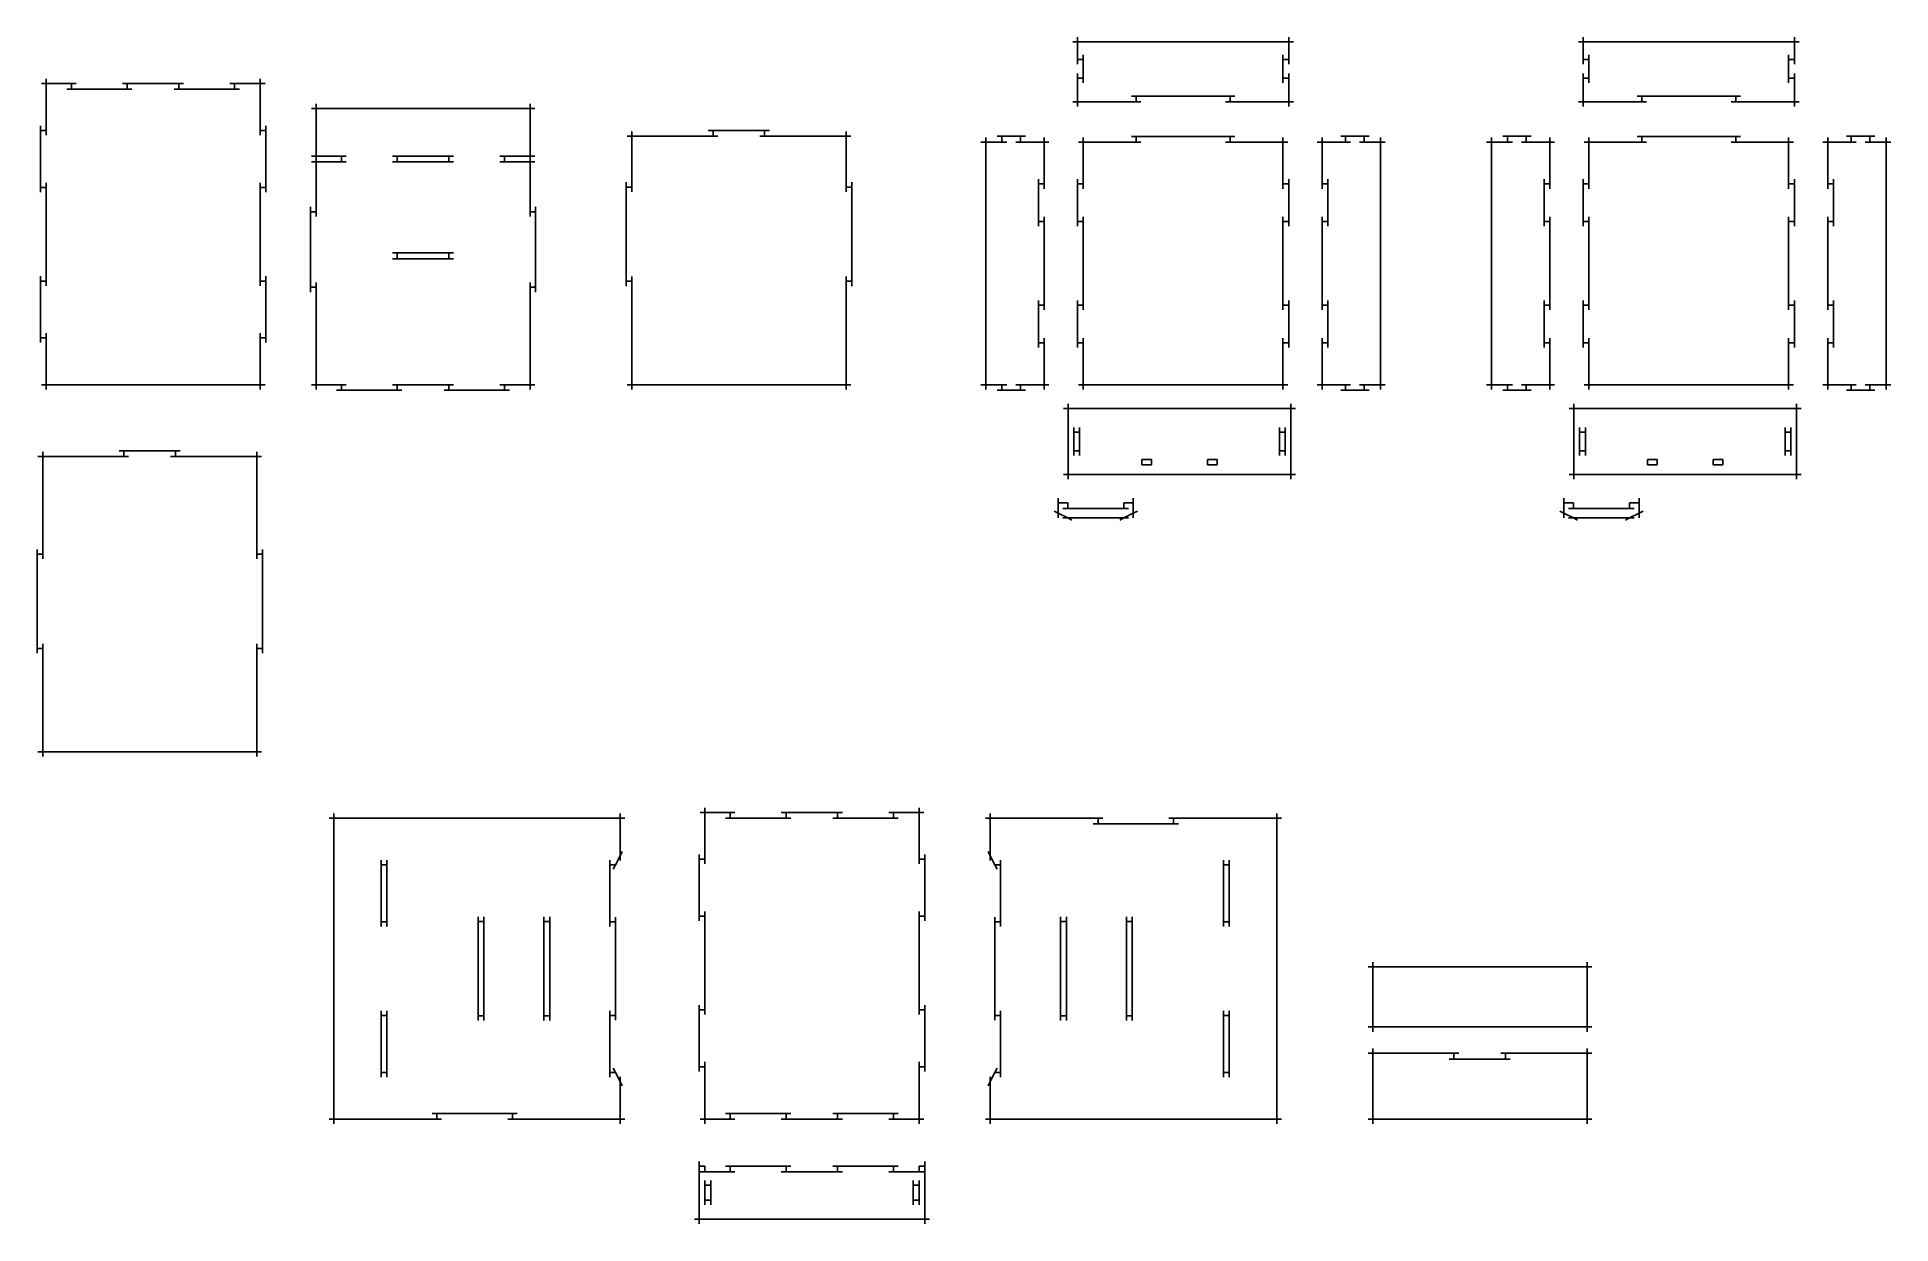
# Model space of a CAD drawing. Extents: x -985 to 991, y -632 to 632.
import ezdxf

# ---------------------------------------------------------------- set-up
doc = ezdxf.new("R2010")
doc.units = 0
doc.header["$MEASUREMENT"] = 0
doc.layers.get('0').update_dxf_attribs({"linetype": 'CONTINUOUS'})

msp = doc.modelspace()

# ---------------------------------------------------------------- linework, layer by layer
for p, q in [((123.5, 632.5), (123.5, 627.4)), ((348.7, 632.5), (348.7, 627.4)), ((662.5, 632.5), (662.5, 627.4)), ((887.7, 632.5), (887.7, 627.4)), ((118.4, 627.4), (123.5, 627.4)), ((123.5, 627.4), (123.5, 608.7)), ((348.7, 627.4), (123.5, 627.4)), ((129.6, 613.7), (129.6, 608.7)), ((342.5, 613.7), (342.5, 608.7)), ((353.7, 627.4), (348.7, 627.4)), ((348.7, 627.4), (348.7, 608.7)), ((657.4, 627.4), (662.5, 627.4)), ((662.5, 627.4), (662.5, 608.7)), ((887.7, 627.4), (662.5, 627.4)), ((668.6, 613.7), (668.6, 608.7)), ((881.5, 613.7), (881.5, 608.7)), ((892.7, 627.4), (887.7, 627.4)), ((887.7, 627.4), (887.7, 608.7)), ((129.6, 608.7), (123.5, 608.7)), ((123.5, 603.7), (123.5, 608.7)), ((123.5, 593.8), (123.5, 588.8)), ((129.6, 608.7), (129.6, 588.8)), ((342.5, 608.7), (342.5, 588.8)), ((348.7, 608.7), (342.5, 608.7)), ((348.7, 603.7), (348.7, 608.7)), ((348.7, 593.8), (348.7, 588.8)), ((668.6, 608.7), (662.5, 608.7)), ((662.5, 603.7), (662.5, 608.7)), ((662.5, 593.8), (662.5, 588.8)), ((668.6, 608.7), (668.6, 588.8)), ((881.5, 608.7), (881.5, 588.8)), ((887.7, 608.7), (881.5, 608.7)), ((887.7, 603.7), (887.7, 608.7)), ((887.7, 593.8), (887.7, 588.8)), ((-980.8, 582.9), (-975.8, 582.9)), ((-975.8, 587.9), (-975.8, 582.9)), ((-975.8, 582.9), (-948.8, 582.9)), ((-975.8, 533), (-975.8, 582.9)), ((-953.9, 576.9), (-948.8, 576.9)), ((-948.8, 576.9), (-948.8, 582.9)), ((-943.8, 582.9), (-948.8, 582.9)), ((-889.3, 576.9), (-948.8, 576.9)), ((-894.4, 582.9), (-889.3, 582.9)), ((-889.3, 582.9), (-834.4, 582.9)), ((-889.3, 582.9), (-889.3, 576.9)), ((-884.3, 576.9), (-889.3, 576.9)), ((-839.4, 576.9), (-834.4, 576.9)), ((-834.4, 576.9), (-834.4, 582.9)), ((-829.3, 582.9), (-834.4, 582.9)), ((-774.9, 576.9), (-834.4, 576.9)), ((-779.9, 582.9), (-774.9, 582.9)), ((-747.6, 582.9), (-774.9, 582.9)), ((-774.9, 576.9), (-774.9, 582.9)), ((-769.8, 576.9), (-774.9, 576.9)), ((-747.6, 587.9), (-747.6, 582.9)), ((-747.6, 533), (-747.6, 582.9)), ((-742.5, 582.9), (-747.6, 582.9)), ((129.6, 588.8), (123.5, 588.8)), ((123.5, 588.8), (123.5, 563.6)), ((129.6, 583.7), (129.6, 588.8)), ((342.5, 588.8), (348.7, 588.8)), ((342.5, 583.7), (342.5, 588.8)), ((348.7, 588.8), (348.7, 563.6)), ((668.6, 588.8), (662.5, 588.8)), ((662.5, 588.8), (662.5, 563.6)), ((668.6, 583.7), (668.6, 588.8)), ((881.5, 588.8), (887.7, 588.8)), ((881.5, 583.7), (881.5, 588.8)), ((887.7, 588.8), (887.7, 563.6)), ((-693.1, 556.2), (-688.1, 556.2)), ((-688.1, 561.3), (-688.1, 556.2)), ((-688.1, 505.6), (-688.1, 556.2)), ((-459.9, 556.2), (-688.1, 556.2)), ((-459.9, 561.3), (-459.9, 556.2)), ((-454.8, 556.2), (-459.9, 556.2)), ((-459.9, 505.6), (-459.9, 556.2)), ((118.4, 563.6), (123.5, 563.6)), ((123.5, 558.6), (123.5, 563.6)), ((123.5, 563.6), (186, 563.6)), ((180.9, 569.6), (186, 569.6)), ((286.2, 569.6), (186, 569.6)), ((186, 569.6), (186, 563.6)), ((191, 563.6), (186, 563.6)), ((281.1, 563.6), (286.2, 563.6)), ((291.2, 569.6), (286.2, 569.6)), ((286.2, 563.6), (286.2, 569.6)), ((286.2, 563.6), (348.7, 563.6)), ((353.7, 563.6), (348.7, 563.6)), ((348.7, 558.6), (348.7, 563.6)), ((657.4, 563.6), (662.5, 563.6)), ((662.5, 558.6), (662.5, 563.6)), ((662.5, 563.6), (725, 563.6)), ((719.9, 569.6), (725, 569.6)), ((825.2, 569.6), (725, 569.6)), ((725, 569.6), (725, 563.6)), ((730, 563.6), (725, 563.6)), ((820.1, 563.6), (825.2, 563.6)), ((830.2, 569.6), (825.2, 569.6)), ((825.2, 563.6), (825.2, 569.6)), ((825.2, 563.6), (887.7, 563.6)), ((892.7, 563.6), (887.7, 563.6)), ((887.7, 558.6), (887.7, 563.6)), ((-981.8, 538), (-981.8, 533)), ((-741.6, 538), (-741.6, 533)), ((-975.8, 533), (-981.8, 533)), ((-981.8, 472.3), (-981.8, 533)), ((-975.8, 528), (-975.8, 533)), ((-741.6, 533), (-747.6, 533)), ((-747.6, 528), (-747.6, 533)), ((-741.6, 472.3), (-741.6, 533)), ((-356.4, 527), (-351.4, 527)), ((-351.4, 532), (-351.4, 527)), ((-351.4, 472.6), (-351.4, 527)), ((-264.9, 527), (-351.4, 527)), ((-270, 533), (-264.9, 533)), ((-264.9, 527), (-264.9, 533)), ((-210, 533), (-264.9, 533)), ((-259.9, 527), (-264.9, 527)), ((-215, 527), (-210, 527)), ((-204.9, 533), (-210, 533)), ((-210, 527), (-210, 533)), ((-123.2, 527), (-210, 527)), ((-123.2, 532), (-123.2, 527)), ((-123.2, 472.6), (-123.2, 527)), ((-118.1, 527), (-123.2, 527)), ((20.6, 520.5), (25.7, 520.5)), ((25.7, 525.6), (25.7, 520.5)), ((25.7, 520.5), (25.7, 262)), ((25.7, 520.5), (42.9, 520.5)), ((37.9, 526.8), (42.9, 526.8)), ((42.9, 526.8), (42.9, 520.5)), ((62.8, 526.8), (42.9, 526.8)), ((48, 520.5), (42.9, 520.5)), ((57.8, 520.5), (62.8, 520.5)), ((62.8, 520.5), (62.8, 526.8)), ((67.9, 526.8), (62.8, 526.8)), ((62.8, 520.5), (88, 520.5)), ((88, 525.6), (88, 520.5)), ((88, 520.5), (88, 476)), ((93, 520.5), (88, 520.5)), ((124.6, 520.5), (129.6, 520.5)), ((129.6, 525.6), (129.6, 520.5)), ((129.6, 520.5), (186, 520.5)), ((129.6, 520.5), (129.6, 476)), ((180.9, 526.5), (186, 526.5)), ((186, 526.5), (186, 520.5)), ((286.2, 526.5), (186, 526.5)), ((191, 520.5), (186, 520.5)), ((281.1, 520.5), (286.2, 520.5)), ((286.2, 520.5), (286.2, 526.5)), ((291.2, 526.5), (286.2, 526.5)), ((286.2, 520.5), (342.5, 520.5)), ((342.5, 525.6), (342.5, 520.5)), ((347.6, 520.5), (342.5, 520.5)), ((342.5, 520.5), (342.5, 476)), ((379.1, 520.5), (384.2, 520.5)), ((384.2, 525.6), (384.2, 520.5)), ((384.2, 520.5), (384.2, 476)), ((409.3, 520.5), (384.2, 520.5)), ((404.3, 526.8), (409.3, 526.8)), ((409.3, 520.5), (409.3, 526.8)), ((409.3, 526.8), (429.2, 526.8)), ((414.4, 520.5), (409.3, 520.5)), ((424.2, 520.5), (429.2, 520.5)), ((429.2, 526.8), (429.2, 520.5)), ((434.3, 526.8), (429.2, 526.8)), ((446.5, 520.5), (429.2, 520.5)), ((446.5, 525.6), (446.5, 520.5)), ((446.5, 520.5), (446.5, 262)), ((451.5, 520.5), (446.5, 520.5)), ((559.6, 520.5), (564.7, 520.5)), ((564.7, 525.6), (564.7, 520.5)), ((564.7, 520.5), (564.7, 262)), ((564.7, 520.5), (581.9, 520.5)), ((576.9, 526.8), (581.9, 526.8)), ((581.9, 526.8), (581.9, 520.5)), ((601.8, 526.8), (581.9, 526.8)), ((587, 520.5), (581.9, 520.5)), ((596.8, 520.5), (601.8, 520.5)), ((601.8, 520.5), (601.8, 526.8)), ((606.9, 526.8), (601.8, 526.8)), ((601.8, 520.5), (627, 520.5)), ((627, 525.6), (627, 520.5)), ((627, 520.5), (627, 476)), ((632, 520.5), (627, 520.5)), ((663.6, 520.5), (668.6, 520.5)), ((668.6, 525.6), (668.6, 520.5)), ((668.6, 520.5), (725, 520.5)), ((668.6, 520.5), (668.6, 476)), ((719.9, 526.5), (725, 526.5)), ((725, 526.5), (725, 520.5)), ((825.2, 526.5), (725, 526.5)), ((730, 520.5), (725, 520.5)), ((820.1, 520.5), (825.2, 520.5)), ((825.2, 520.5), (825.2, 526.5)), ((830.2, 526.5), (825.2, 526.5)), ((825.2, 520.5), (881.5, 520.5)), ((881.5, 525.6), (881.5, 520.5)), ((886.6, 520.5), (881.5, 520.5)), ((881.5, 520.5), (881.5, 476)), ((918.1, 520.5), (923.2, 520.5)), ((923.2, 525.6), (923.2, 520.5)), ((923.2, 520.5), (923.2, 476)), ((948.3, 520.5), (923.2, 520.5)), ((943.3, 526.8), (948.3, 526.8)), ((948.3, 520.5), (948.3, 526.8)), ((948.3, 526.8), (968.2, 526.8)), ((953.4, 520.5), (948.3, 520.5)), ((963.2, 520.5), (968.2, 520.5)), ((968.2, 526.8), (968.2, 520.5)), ((973.3, 526.8), (968.2, 526.8)), ((985.5, 520.5), (968.2, 520.5)), ((985.5, 525.6), (985.5, 520.5)), ((985.5, 520.5), (985.5, 262)), ((990.5, 520.5), (985.5, 520.5)), ((-693.1, 505.6), (-688.1, 505.6)), ((-693.1, 499.6), (-688.1, 499.6)), ((-661.1, 505.6), (-688.1, 505.6)), ((-688.1, 505.6), (-688.1, 499.6)), ((-688.1, 499.6), (-661.1, 499.6)), ((-688.1, 446.4), (-688.1, 499.6)), ((-661.1, 499.6), (-661.1, 505.6)), ((-656.1, 505.6), (-661.1, 505.6)), ((-656.1, 499.6), (-661.1, 499.6)), ((-606.7, 505.6), (-601.6, 505.6)), ((-606.7, 499.6), (-601.6, 499.6)), ((-546.7, 505.6), (-601.6, 505.6)), ((-601.6, 505.6), (-601.6, 499.6)), ((-601.6, 499.6), (-546.7, 499.6)), ((-546.7, 499.6), (-546.7, 505.6)), ((-541.6, 505.6), (-546.7, 505.6)), ((-541.6, 499.6), (-546.7, 499.6)), ((-492.2, 505.6), (-487.2, 505.6)), ((-492.2, 499.6), (-487.2, 499.6)), ((-459.9, 505.6), (-487.2, 505.6)), ((-487.2, 505.6), (-487.2, 499.6)), ((-487.2, 499.6), (-459.9, 499.6)), ((-454.8, 505.6), (-459.9, 505.6)), ((-459.9, 499.6), (-459.9, 505.6)), ((-454.8, 499.6), (-459.9, 499.6)), ((-459.9, 446.4), (-459.9, 499.6)), ((-975.8, 477.3), (-975.8, 472.3)), ((-747.6, 477.3), (-747.6, 472.3)), ((-357.4, 477.7), (-357.4, 472.6)), ((-117.2, 477.7), (-117.2, 472.6)), ((82, 481), (82, 476)), ((82, 435.8), (82, 476)), ((88, 476), (82, 476)), ((88, 470.9), (88, 476)), ((123.5, 481), (123.5, 476)), ((123.5, 435.8), (123.5, 476)), ((123.5, 476), (129.6, 476)), ((129.6, 470.9), (129.6, 476)), ((342.5, 476), (348.7, 476)), ((342.5, 470.9), (342.5, 476)), ((348.7, 481), (348.7, 476)), ((348.7, 476), (348.7, 435.8)), ((384.2, 470.9), (384.2, 476)), ((384.2, 476), (390.2, 476)), ((390.2, 481), (390.2, 476)), ((390.2, 435.8), (390.2, 476)), ((621, 481), (621, 476)), ((621, 435.8), (621, 476)), ((627, 476), (621, 476)), ((627, 470.9), (627, 476)), ((662.5, 481), (662.5, 476)), ((662.5, 435.8), (662.5, 476)), ((662.5, 476), (668.6, 476)), ((668.6, 470.9), (668.6, 476)), ((881.5, 476), (887.7, 476)), ((881.5, 470.9), (881.5, 476)), ((887.7, 481), (887.7, 476)), ((887.7, 476), (887.7, 435.8)), ((923.2, 470.9), (923.2, 476)), ((923.2, 476), (929.2, 476)), ((929.2, 481), (929.2, 476)), ((929.2, 435.8), (929.2, 476)), ((-981.8, 467.2), (-981.8, 472.3)), ((-975.8, 472.3), (-981.8, 472.3)), ((-975.8, 372.5), (-975.8, 472.3)), ((-747.6, 372.5), (-747.6, 472.3)), ((-741.6, 472.3), (-747.6, 472.3)), ((-741.6, 467.2), (-741.6, 472.3)), ((-351.4, 472.6), (-357.4, 472.6)), ((-357.4, 372.2), (-357.4, 472.6)), ((-351.4, 467.6), (-351.4, 472.6)), ((-123.2, 472.6), (-117.2, 472.6)), ((-123.2, 467.6), (-123.2, 472.6)), ((-117.2, 372.2), (-117.2, 472.6)), ((-693.9, 451.4), (-693.9, 446.4)), ((-693.9, 365.8), (-693.9, 446.4)), ((-688.1, 446.4), (-693.9, 446.4)), ((-688.1, 441.3), (-688.1, 446.4)), ((-459.9, 446.4), (-454.1, 446.4)), ((-459.9, 441.3), (-459.9, 446.4)), ((-454.1, 451.4), (-454.1, 446.4)), ((-454.1, 446.4), (-454.1, 365.8)), ((82, 430.8), (82, 435.8)), ((88, 435.8), (82, 435.8)), ((88, 440.9), (88, 435.8)), ((88, 435.8), (88, 346.7)), ((123.5, 430.8), (123.5, 435.8)), ((123.5, 435.8), (129.6, 435.8)), ((129.6, 440.9), (129.6, 435.8)), ((129.6, 435.8), (129.6, 346.7)), ((342.5, 440.9), (342.5, 435.8)), ((342.5, 435.8), (342.5, 346.7)), ((342.5, 435.8), (348.7, 435.8)), ((348.7, 430.8), (348.7, 435.8)), ((384.2, 440.9), (384.2, 435.8)), ((384.2, 435.8), (384.2, 346.7)), ((384.2, 435.8), (390.2, 435.8)), ((390.2, 430.8), (390.2, 435.8)), ((621, 430.8), (621, 435.8)), ((627, 435.8), (621, 435.8)), ((627, 440.9), (627, 435.8)), ((627, 435.8), (627, 346.7)), ((662.5, 430.8), (662.5, 435.8)), ((662.5, 435.8), (668.6, 435.8)), ((668.6, 440.9), (668.6, 435.8)), ((668.6, 435.8), (668.6, 346.7)), ((881.5, 440.9), (881.5, 435.8)), ((881.5, 435.8), (881.5, 346.7)), ((881.5, 435.8), (887.7, 435.8)), ((887.7, 430.8), (887.7, 435.8)), ((923.2, 440.9), (923.2, 435.8)), ((923.2, 435.8), (923.2, 346.7)), ((923.2, 435.8), (929.2, 435.8)), ((929.2, 430.8), (929.2, 435.8)), ((-606.7, 402.4), (-601.6, 402.4)), ((-606.7, 396.2), (-601.6, 396.2)), ((-601.6, 402.4), (-601.6, 396.2)), ((-546.7, 402.4), (-601.6, 402.4)), ((-601.6, 396.2), (-546.7, 396.2)), ((-546.7, 396.2), (-546.7, 402.4)), ((-541.6, 402.4), (-546.7, 402.4)), ((-541.6, 396.2), (-546.7, 396.2)), ((-981.8, 377.6), (-981.8, 372.5)), ((-741.6, 377.6), (-741.6, 372.5)), ((-351.4, 377.2), (-351.4, 372.2)), ((-123.2, 377.2), (-123.2, 372.2)), ((-981.8, 372.5), (-975.8, 372.5)), ((-981.8, 311.8), (-981.8, 372.5)), ((-975.8, 367.5), (-975.8, 372.5)), ((-741.6, 372.5), (-747.6, 372.5)), ((-747.6, 367.5), (-747.6, 372.5)), ((-741.6, 311.8), (-741.6, 372.5)), ((-693.9, 360.7), (-693.9, 365.8)), ((-688.1, 365.8), (-693.9, 365.8)), ((-688.1, 370.8), (-688.1, 365.8)), ((-688.1, 262), (-688.1, 365.8)), ((-459.9, 370.8), (-459.9, 365.8)), ((-459.9, 365.8), (-454.1, 365.8)), ((-459.9, 262), (-459.9, 365.8)), ((-454.1, 360.7), (-454.1, 365.8)), ((-357.4, 367.1), (-357.4, 372.2)), ((-351.4, 372.2), (-357.4, 372.2)), ((-351.4, 372.2), (-351.4, 262)), ((-123.2, 372.2), (-123.2, 262)), ((-117.2, 372.2), (-123.2, 372.2)), ((-117.2, 367.1), (-117.2, 372.2)), ((82, 351.7), (82, 346.7)), ((88, 346.7), (82, 346.7)), ((82, 346.7), (82, 306.5)), ((88, 341.6), (88, 346.7)), ((123.5, 351.7), (123.5, 346.7)), ((123.5, 306.5), (123.5, 346.7)), ((123.5, 346.7), (129.6, 346.7)), ((129.6, 341.6), (129.6, 346.7)), ((342.5, 346.7), (348.7, 346.7)), ((342.5, 341.6), (342.5, 346.7)), ((348.7, 351.7), (348.7, 346.7)), ((348.7, 346.7), (348.7, 306.5)), ((384.2, 346.7), (390.2, 346.7)), ((384.2, 341.6), (384.2, 346.7)), ((390.2, 351.7), (390.2, 346.7)), ((390.2, 346.7), (390.2, 306.5)), ((621, 351.7), (621, 346.7)), ((627, 346.7), (621, 346.7)), ((621, 346.7), (621, 306.5)), ((627, 341.6), (627, 346.7)), ((662.5, 351.7), (662.5, 346.7)), ((662.5, 306.5), (662.5, 346.7)), ((662.5, 346.7), (668.6, 346.7)), ((668.6, 341.6), (668.6, 346.7)), ((881.5, 346.7), (887.7, 346.7)), ((881.5, 341.6), (881.5, 346.7)), ((887.7, 351.7), (887.7, 346.7)), ((887.7, 346.7), (887.7, 306.5)), ((923.2, 346.7), (929.2, 346.7)), ((923.2, 341.6), (923.2, 346.7)), ((929.2, 351.7), (929.2, 346.7)), ((929.2, 346.7), (929.2, 306.5)), ((-975.8, 316.9), (-975.8, 311.8)), ((-747.6, 316.9), (-747.6, 311.8)), ((-981.8, 306.8), (-981.8, 311.8)), ((-981.8, 311.8), (-975.8, 311.8)), ((-975.8, 262), (-975.8, 311.8)), ((-747.6, 262), (-747.6, 311.8)), ((-741.6, 311.8), (-747.6, 311.8)), ((-741.6, 306.8), (-741.6, 311.8)), ((88, 306.5), (82, 306.5)), ((82, 301.5), (82, 306.5)), ((88, 311.6), (88, 306.5)), ((88, 306.5), (88, 262)), ((123.5, 301.5), (123.5, 306.5)), ((123.5, 306.5), (129.6, 306.5)), ((129.6, 311.6), (129.6, 306.5)), ((129.6, 306.5), (129.6, 262)), ((342.5, 311.6), (342.5, 306.5)), ((342.5, 306.5), (342.5, 262)), ((342.5, 306.5), (348.7, 306.5)), ((348.7, 301.5), (348.7, 306.5)), ((384.2, 311.6), (384.2, 306.5)), ((384.2, 306.5), (390.2, 306.5)), ((384.2, 306.5), (384.2, 262)), ((390.2, 301.5), (390.2, 306.5)), ((627, 306.5), (621, 306.5)), ((621, 301.5), (621, 306.5)), ((627, 311.6), (627, 306.5)), ((627, 306.5), (627, 262)), ((662.5, 301.5), (662.5, 306.5)), ((662.5, 306.5), (668.6, 306.5)), ((668.6, 311.6), (668.6, 306.5)), ((668.6, 306.5), (668.6, 262)), ((881.5, 311.6), (881.5, 306.5)), ((881.5, 306.5), (881.5, 262)), ((881.5, 306.5), (887.7, 306.5)), ((887.7, 301.5), (887.7, 306.5)), ((923.2, 311.6), (923.2, 306.5)), ((923.2, 306.5), (929.2, 306.5)), ((923.2, 306.5), (923.2, 262)), ((929.2, 301.5), (929.2, 306.5)), ((-980.8, 262), (-975.8, 262)), ((-975.8, 256.9), (-975.8, 262)), ((-747.6, 262), (-975.8, 262)), ((-742.5, 262), (-747.6, 262)), ((-747.6, 256.9), (-747.6, 262)), ((-693.1, 262), (-688.1, 262)), ((-688.1, 262), (-661.1, 262)), ((-688.1, 256.9), (-688.1, 262)), ((-656.1, 262), (-661.1, 262)), ((-661.1, 256), (-661.1, 262)), ((-606.7, 262), (-601.6, 262)), ((-601.6, 262), (-601.6, 256)), ((-546.7, 262), (-601.6, 262)), ((-546.7, 262), (-546.7, 256)), ((-541.6, 262), (-546.7, 262)), ((-492.2, 262), (-487.2, 262)), ((-487.2, 262), (-487.2, 256)), ((-487.2, 262), (-459.9, 262)), ((-459.9, 256.9), (-459.9, 262)), ((-454.8, 262), (-459.9, 262)), ((-356.4, 262), (-351.4, 262)), ((-123.2, 262), (-351.4, 262)), ((-351.4, 256.9), (-351.4, 262)), ((-118.1, 262), (-123.2, 262)), ((-123.2, 256.9), (-123.2, 262)), ((20.6, 262), (25.7, 262)), ((25.7, 262), (42.9, 262)), ((25.7, 256.9), (25.7, 262)), ((42.9, 262), (42.9, 256)), ((48, 262), (42.9, 262)), ((57.8, 262), (62.8, 262)), ((62.8, 262), (62.8, 256)), ((62.8, 262), (88, 262)), ((88, 256.9), (88, 262)), ((93, 262), (88, 262)), ((124.6, 262), (129.6, 262)), ((342.5, 262), (129.6, 262)), ((129.6, 256.9), (129.6, 262)), ((347.6, 262), (342.5, 262)), ((342.5, 256.9), (342.5, 262)), ((379.1, 262), (384.2, 262)), ((384.2, 256.9), (384.2, 262)), ((409.3, 262), (384.2, 262)), ((409.3, 262), (409.3, 256)), ((414.4, 262), (409.3, 262)), ((424.2, 262), (429.2, 262)), ((429.2, 262), (429.2, 256)), ((446.5, 262), (429.2, 262)), ((451.5, 262), (446.5, 262)), ((446.5, 256.9), (446.5, 262)), ((559.6, 262), (564.7, 262)), ((564.7, 262), (581.9, 262)), ((564.7, 256.9), (564.7, 262)), ((581.9, 262), (581.9, 256)), ((587, 262), (581.9, 262)), ((596.8, 262), (601.8, 262)), ((601.8, 262), (601.8, 256)), ((601.8, 262), (627, 262)), ((627, 256.9), (627, 262)), ((632, 262), (627, 262)), ((663.6, 262), (668.6, 262)), ((881.5, 262), (668.6, 262)), ((668.6, 256.9), (668.6, 262)), ((886.6, 262), (881.5, 262)), ((881.5, 256.9), (881.5, 262)), ((918.1, 262), (923.2, 262)), ((923.2, 256.9), (923.2, 262)), ((948.3, 262), (923.2, 262)), ((948.3, 262), (948.3, 256)), ((953.4, 262), (948.3, 262)), ((963.2, 262), (968.2, 262)), ((968.2, 262), (968.2, 256)), ((985.5, 262), (968.2, 262)), ((990.5, 262), (985.5, 262)), ((985.5, 256.9), (985.5, 262)), ((-666.2, 256), (-661.1, 256)), ((-601.6, 256), (-661.1, 256)), ((-596.6, 256), (-601.6, 256)), ((-551.7, 256), (-546.7, 256)), ((-487.2, 256), (-546.7, 256)), ((-482.1, 256), (-487.2, 256)), ((37.9, 256), (42.9, 256)), ((42.9, 256), (62.8, 256)), ((67.9, 256), (62.8, 256)), ((113.6, 241.6), (113.6, 236.6)), ((350.8, 241.6), (350.8, 236.6)), ((404.3, 256), (409.3, 256)), ((429.2, 256), (409.3, 256)), ((434.3, 256), (429.2, 256)), ((576.9, 256), (581.9, 256)), ((581.9, 256), (601.8, 256)), ((606.9, 256), (601.8, 256)), ((652.6, 241.6), (652.6, 236.6)), ((889.8, 241.6), (889.8, 236.6)), ((943.3, 256), (948.3, 256)), ((968.2, 256), (948.3, 256)), ((973.3, 256), (968.2, 256)), ((108.6, 236.6), (113.6, 236.6)), ((113.6, 236.6), (113.6, 166.4)), ((350.8, 236.6), (113.6, 236.6)), ((350.8, 236.6), (350.8, 166.4)), ((355.9, 236.6), (350.8, 236.6)), ((647.6, 236.6), (652.6, 236.6)), ((652.6, 236.6), (652.6, 166.4)), ((889.8, 236.6), (652.6, 236.6)), ((889.8, 236.6), (889.8, 166.4)), ((894.9, 236.6), (889.8, 236.6)), ((119.6, 216.5), (119.6, 211.4)), ((119.6, 211.4), (125.8, 211.4)), ((119.6, 191.5), (119.6, 211.4)), ((125.8, 216.5), (125.8, 211.4)), ((125.8, 211.4), (125.8, 191.5)), ((338.7, 216.5), (338.7, 211.4)), ((338.7, 191.5), (338.7, 211.4)), ((338.7, 211.4), (344.8, 211.4)), ((344.8, 216.5), (344.8, 211.4)), ((344.8, 211.4), (344.8, 191.5)), ((658.6, 216.5), (658.6, 211.4)), ((658.6, 211.4), (664.8, 211.4)), ((658.6, 191.5), (658.6, 211.4)), ((664.8, 216.5), (664.8, 211.4)), ((664.8, 211.4), (664.8, 191.5)), ((877.7, 216.5), (877.7, 211.4)), ((877.7, 191.5), (877.7, 211.4)), ((877.7, 211.4), (883.8, 211.4)), ((883.8, 216.5), (883.8, 211.4)), ((883.8, 211.4), (883.8, 191.5)), ((-984.5, 185.6), (-979.5, 185.6)), ((-979.5, 190.6), (-979.5, 185.6)), ((-979.5, 81.3), (-979.5, 185.6)), ((-893, 185.6), (-979.5, 185.6)), ((-898.1, 191.5), (-893, 191.5)), ((-893, 191.5), (-893, 185.6)), ((-838.1, 191.5), (-893, 191.5)), ((-888, 185.6), (-893, 185.6)), ((-843.1, 185.6), (-838.1, 185.6)), ((-838.1, 191.5), (-838.1, 185.6)), ((-833, 191.5), (-838.1, 191.5)), ((-751.3, 185.6), (-838.1, 185.6)), ((-751.3, 190.6), (-751.3, 185.6)), ((-746.2, 185.6), (-751.3, 185.6)), ((-751.3, 81.3), (-751.3, 185.6)), ((125.8, 191.5), (119.6, 191.5)), ((119.6, 186.5), (119.6, 191.5)), ((125.8, 186.5), (125.8, 191.5)), ((202.3, 182.4), (192.2, 182.4)), ((192.2, 182.4), (192.2, 176.4)), ((202.3, 176.4), (202.3, 182.4)), ((272.2, 182.4), (262.2, 182.4)), ((262.2, 182.4), (262.2, 176.4)), ((272.2, 176.4), (272.2, 182.4)), ((344.8, 191.5), (338.7, 191.5)), ((338.7, 186.5), (338.7, 191.5)), ((344.8, 186.5), (344.8, 191.5)), ((664.8, 191.5), (658.6, 191.5)), ((658.6, 186.5), (658.6, 191.5)), ((664.8, 186.5), (664.8, 191.5)), ((741.3, 182.4), (731.2, 182.4)), ((731.2, 182.4), (731.2, 176.4)), ((741.3, 176.4), (741.3, 182.4)), ((811.2, 182.4), (801.2, 182.4)), ((801.2, 182.4), (801.2, 176.4)), ((811.2, 176.4), (811.2, 182.4)), ((883.8, 191.5), (877.7, 191.5)), ((877.7, 186.5), (877.7, 191.5)), ((883.8, 186.5), (883.8, 191.5)), ((108.6, 166.4), (113.6, 166.4)), ((113.6, 166.4), (350.8, 166.4)), ((113.6, 161.3), (113.6, 166.4)), ((192.2, 176.4), (202.3, 176.4)), ((262.2, 176.4), (272.2, 176.4)), ((355.9, 166.4), (350.8, 166.4)), ((350.8, 161.3), (350.8, 166.4)), ((647.6, 166.4), (652.6, 166.4)), ((652.6, 166.4), (889.8, 166.4)), ((652.6, 161.3), (652.6, 166.4)), ((731.2, 176.4), (741.3, 176.4)), ((801.2, 176.4), (811.2, 176.4)), ((894.9, 166.4), (889.8, 166.4)), ((889.8, 161.3), (889.8, 166.4)), ((103, 141), (103, 136)), ((183, 141), (183, 136)), ((642, 141), (642, 136)), ((722, 141), (722, 136)), ((98.5, 127.2), (103, 125)), ((103, 125), (103, 136)), ((113.1, 136), (103, 136)), ((103, 120), (103, 125)), ((103, 125), (113.1, 120)), ((108, 130), (113.1, 130)), ((108, 120), (113.1, 120)), ((113.1, 130), (113.1, 136)), ((173, 130), (113.1, 130)), ((173, 120), (113.1, 120)), ((117.6, 117.7), (113.1, 120)), ((168.5, 117.7), (173, 120)), ((173, 130), (173, 136)), ((173, 136), (183, 136)), ((178, 130), (173, 130)), ((173, 120), (183, 125)), ((178, 120), (173, 120)), ((183, 125), (183, 136)), ((187.5, 127.2), (183, 125)), ((183, 120), (183, 125)), ((637.5, 127.2), (642, 125)), ((642, 125), (642, 136)), ((652.1, 136), (642, 136)), ((642, 120), (642, 125)), ((642, 125), (652.1, 120)), ((647, 130), (652.1, 130)), ((647, 120), (652.1, 120)), ((652.1, 130), (652.1, 136)), ((712, 130), (652.1, 130)), ((712, 120), (652.1, 120)), ((656.6, 117.7), (652.1, 120)), ((707.5, 117.7), (712, 120)), ((712, 130), (712, 136)), ((712, 136), (722, 136)), ((717, 130), (712, 130)), ((712, 120), (722, 125)), ((717, 120), (712, 120)), ((722, 125), (722, 136)), ((726.5, 127.2), (722, 125)), ((722, 120), (722, 125)), ((-985.5, 86.4), (-985.5, 81.3)), ((-985.5, 81.3), (-985.5, -19.1)), ((-979.5, 81.3), (-985.5, 81.3)), ((-979.5, 76.3), (-979.5, 81.3)), ((-751.3, 76.3), (-751.3, 81.3)), ((-745.3, 81.3), (-751.3, 81.3)), ((-745.3, 86.4), (-745.3, 81.3)), ((-745.3, -19.1), (-745.3, 81.3)), ((-985.5, -24.2), (-985.5, -19.1)), ((-979.5, -19.1), (-985.5, -19.1)), ((-979.5, -14.1), (-979.5, -19.1)), ((-979.5, -19.1), (-979.5, -129.4)), ((-751.3, -14.1), (-751.3, -19.1)), ((-745.3, -19.1), (-751.3, -19.1)), ((-751.3, -19.1), (-751.3, -129.4)), ((-745.3, -24.2), (-745.3, -19.1)), ((-984.5, -129.4), (-979.5, -129.4)), ((-751.3, -129.4), (-979.5, -129.4)), ((-979.5, -134.4), (-979.5, -129.4)), ((-746.2, -129.4), (-751.3, -129.4)), ((-751.3, -134.4), (-751.3, -129.4)), ((-669.2, -194.9), (-669.2, -199.9)), ((-364, -194.9), (-364, -199.9)), ((-278.6, -193.9), (-273.6, -193.9)), ((-273.6, -188.9), (-273.6, -193.9)), ((-273.6, -193.9), (-246.6, -193.9)), ((-273.6, -243.8), (-273.6, -193.9)), ((-246.6, -199.9), (-246.6, -193.9)), ((-241.6, -193.9), (-246.6, -193.9)), ((-192.2, -193.9), (-187.1, -193.9)), ((-187.1, -193.9), (-132.2, -193.9)), ((-187.1, -193.9), (-187.1, -199.9)), ((-132.2, -199.9), (-132.2, -193.9)), ((-127.1, -193.9), (-132.2, -193.9)), ((-77.7, -193.9), (-72.7, -193.9)), ((-45.4, -193.9), (-72.7, -193.9)), ((-72.7, -199.9), (-72.7, -193.9)), ((-45.4, -188.9), (-45.4, -193.9)), ((-45.4, -243.8), (-45.4, -193.9)), ((-40.3, -193.9), (-45.4, -193.9)), ((30.5, -194.9), (30.5, -199.9)), ((335.8, -194.9), (335.8, -199.9)), ((-674.3, -199.9), (-669.2, -199.9)), ((-669.2, -199.9), (-669.2, -520.8)), ((-669.2, -199.9), (-364, -199.9)), ((-364, -240.1), (-364, -199.9)), ((-358.9, -199.9), (-364, -199.9)), ((-251.7, -199.9), (-246.6, -199.9)), ((-187.1, -199.9), (-246.6, -199.9)), ((-182.1, -199.9), (-187.1, -199.9)), ((-137.2, -199.9), (-132.2, -199.9)), ((-72.7, -199.9), (-132.2, -199.9)), ((-67.6, -199.9), (-72.7, -199.9)), ((25.5, -199.9), (30.5, -199.9)), ((145.4, -199.9), (30.5, -199.9)), ((30.5, -199.9), (30.5, -240.1)), ((140.3, -205.9), (145.4, -205.9)), ((145.4, -199.9), (145.4, -205.9)), ((150.4, -199.9), (145.4, -199.9)), ((145.4, -205.9), (226, -205.9)), ((220.9, -199.9), (226, -199.9)), ((226, -199.9), (226, -205.9)), ((226, -199.9), (335.8, -199.9)), ((231, -205.9), (226, -205.9)), ((340.8, -199.9), (335.8, -199.9)), ((335.8, -520.8), (335.8, -199.9)), ((-361.7, -235.6), (-364, -240.1)), ((28.2, -235.6), (30.5, -240.1)), ((-618.6, -244.8), (-618.6, -249.8)), ((-618.6, -249.8), (-618.6, -310.5)), ((-612.6, -249.8), (-618.6, -249.8)), ((-612.6, -244.8), (-612.6, -249.8)), ((-612.6, -310.5), (-612.6, -249.8)), ((-375, -244.8), (-375, -249.8)), ((-375, -249.8), (-369, -249.8)), ((-375, -249.8), (-375, -310.5)), ((-371.3, -254.3), (-369, -249.8)), ((-369, -249.8), (-364, -240.1)), ((-364, -245.2), (-364, -240.1)), ((-279.6, -238.8), (-279.6, -243.8)), ((-273.6, -243.8), (-279.6, -243.8)), ((-279.6, -304.5), (-279.6, -243.8)), ((-273.6, -248.8), (-273.6, -243.8)), ((-39.4, -243.8), (-45.4, -243.8)), ((-45.4, -248.8), (-45.4, -243.8)), ((-39.4, -238.8), (-39.4, -243.8)), ((-39.4, -304.5), (-39.4, -243.8)), ((30.5, -245.2), (30.5, -240.1)), ((35.5, -249.8), (30.5, -240.1)), ((41.5, -249.8), (35.5, -249.8)), ((37.8, -254.3), (35.5, -249.8)), ((41.5, -244.8), (41.5, -249.8)), ((41.5, -310.5), (41.5, -249.8)), ((279.2, -244.8), (279.2, -249.8)), ((279.2, -249.8), (279.2, -310.5)), ((285.2, -249.8), (279.2, -249.8)), ((285.2, -244.8), (285.2, -249.8)), ((285.2, -310.5), (285.2, -249.8)), ((-618.6, -310.5), (-612.6, -310.5)), ((-618.6, -315.6), (-618.6, -310.5)), ((-612.6, -315.6), (-612.6, -310.5)), ((-515.4, -305.1), (-515.4, -310.2)), ((-509.2, -310.2), (-515.4, -310.2)), ((-515.4, -310.2), (-515.4, -410.6)), ((-509.2, -305.1), (-509.2, -310.2)), ((-509.2, -410.6), (-509.2, -310.2)), ((-445.2, -305.1), (-445.2, -310.2)), ((-445.2, -410.6), (-445.2, -310.2)), ((-445.2, -310.2), (-439, -310.2)), ((-439, -305.1), (-439, -310.2)), ((-439, -310.2), (-439, -410.6)), ((-375, -310.5), (-369, -310.5)), ((-375, -315.6), (-375, -310.5)), ((-369, -305.5), (-369, -310.5)), ((-369, -310.5), (-369, -410.3)), ((-279.6, -309.6), (-279.6, -304.5)), ((-273.6, -304.5), (-279.6, -304.5)), ((-273.6, -299.5), (-273.6, -304.5)), ((-273.6, -404.3), (-273.6, -304.5)), ((-45.4, -299.5), (-45.4, -304.5)), ((-45.4, -404.3), (-45.4, -304.5)), ((-39.4, -304.5), (-45.4, -304.5)), ((-39.4, -309.6), (-39.4, -304.5)), ((35.5, -305.5), (35.5, -310.5)), ((41.5, -310.5), (35.5, -310.5)), ((35.5, -410.3), (35.5, -310.5)), ((41.5, -315.6), (41.5, -310.5)), ((105.5, -305.1), (105.5, -310.2)), ((105.5, -410.6), (105.5, -310.2)), ((105.5, -310.2), (111.7, -310.2)), ((111.7, -305.1), (111.7, -310.2)), ((111.7, -310.2), (111.7, -410.6)), ((175.7, -305.1), (175.7, -310.2)), ((175.7, -310.2), (175.7, -410.6)), ((181.9, -310.2), (175.7, -310.2)), ((181.9, -305.1), (181.9, -310.2)), ((181.9, -410.6), (181.9, -310.2)), ((279.2, -315.6), (279.2, -310.5)), ((279.2, -310.5), (285.2, -310.5)), ((285.2, -315.6), (285.2, -310.5)), ((438.4, -353.5), (438.4, -358.5)), ((666.6, -353.5), (666.6, -358.5)), ((433.3, -358.5), (438.4, -358.5)), ((666.6, -358.5), (438.4, -358.5)), ((438.4, -358.5), (438.4, -422.5)), ((671.6, -358.5), (666.6, -358.5)), ((666.6, -358.5), (666.6, -422.5)), ((-618.6, -405.2), (-618.6, -410.3)), ((-618.6, -410.3), (-618.6, -471)), ((-612.6, -410.3), (-618.6, -410.3)), ((-612.6, -405.2), (-612.6, -410.3)), ((-612.6, -471), (-612.6, -410.3)), ((-515.4, -410.6), (-509.2, -410.6)), ((-515.4, -415.7), (-515.4, -410.6)), ((-509.2, -415.7), (-509.2, -410.6)), ((-439, -410.6), (-445.2, -410.6)), ((-445.2, -415.7), (-445.2, -410.6)), ((-439, -415.7), (-439, -410.6)), ((-375, -405.2), (-375, -410.3)), ((-375, -410.3), (-375, -471)), ((-375, -410.3), (-369, -410.3)), ((-369, -415.3), (-369, -410.3)), ((-279.6, -399.2), (-279.6, -404.3)), ((-279.6, -404.3), (-273.6, -404.3)), ((-279.6, -465), (-279.6, -404.3)), ((-273.6, -409.3), (-273.6, -404.3)), ((-39.4, -404.3), (-45.4, -404.3)), ((-45.4, -409.3), (-45.4, -404.3)), ((-39.4, -399.2), (-39.4, -404.3)), ((-39.4, -465), (-39.4, -404.3)), ((41.5, -410.3), (35.5, -410.3)), ((35.5, -415.3), (35.5, -410.3)), ((41.5, -405.2), (41.5, -410.3)), ((41.5, -471), (41.5, -410.3)), ((105.5, -415.7), (105.5, -410.6)), ((111.7, -410.6), (105.5, -410.6)), ((111.7, -415.7), (111.7, -410.6)), ((175.7, -410.6), (181.9, -410.6)), ((175.7, -415.7), (175.7, -410.6)), ((181.9, -415.7), (181.9, -410.6)), ((279.2, -405.2), (279.2, -410.3)), ((279.2, -410.3), (279.2, -471)), ((285.2, -410.3), (279.2, -410.3)), ((285.2, -405.2), (285.2, -410.3)), ((285.2, -471), (285.2, -410.3)), ((433.3, -422.5), (438.4, -422.5)), ((438.4, -427.6), (438.4, -422.5)), ((666.6, -422.5), (438.4, -422.5)), ((671.6, -422.5), (666.6, -422.5)), ((666.6, -427.6), (666.6, -422.5)), ((433.3, -450.6), (438.4, -450.6)), ((438.4, -445.6), (438.4, -450.6)), ((438.4, -450.6), (524.8, -450.6)), ((438.4, -450.6), (438.4, -520.8)), ((529.9, -450.6), (524.8, -450.6)), ((524.8, -456.8), (524.8, -450.6)), ((574.7, -450.6), (579.8, -450.6)), ((579.8, -450.6), (579.8, -456.8)), ((579.8, -450.6), (666.6, -450.6)), ((666.6, -445.6), (666.6, -450.6)), ((671.6, -450.6), (666.6, -450.6)), ((666.6, -450.6), (666.6, -520.8)), ((-618.6, -476), (-618.6, -471)), ((-618.6, -471), (-612.6, -471)), ((-612.6, -476), (-612.6, -471)), ((-375, -476), (-375, -471)), ((-375, -471), (-369, -471)), ((-371.3, -466.5), (-369, -471)), ((-369, -471), (-364, -480.7)), ((-279.6, -465), (-273.6, -465)), ((-279.6, -470), (-279.6, -465)), ((-273.6, -459.9), (-273.6, -465)), ((-273.6, -520.8), (-273.6, -465)), ((-45.4, -459.9), (-45.4, -465)), ((-45.4, -520.8), (-45.4, -465)), ((-39.4, -465), (-45.4, -465)), ((-39.4, -470), (-39.4, -465)), ((35.5, -471), (30.5, -480.7)), ((37.8, -466.5), (35.5, -471)), ((41.5, -471), (35.5, -471)), ((41.5, -476), (41.5, -471)), ((279.2, -476), (279.2, -471)), ((279.2, -471), (285.2, -471)), ((285.2, -476), (285.2, -471)), ((519.8, -456.8), (524.8, -456.8)), ((579.8, -456.8), (524.8, -456.8)), ((584.8, -456.8), (579.8, -456.8)), ((-364, -475.6), (-364, -480.7)), ((-364, -520.8), (-364, -480.7)), ((-361.7, -485.2), (-364, -480.7)), ((28.2, -485.2), (30.5, -480.7)), ((30.5, -475.6), (30.5, -480.7)), ((30.5, -480.7), (30.5, -520.8)), ((-674.3, -520.8), (-669.2, -520.8)), ((-559.4, -520.8), (-669.2, -520.8)), ((-669.2, -525.9), (-669.2, -520.8)), ((-564.4, -514.9), (-559.4, -514.9)), ((-559.4, -520.8), (-559.4, -514.9)), ((-478.8, -514.9), (-559.4, -514.9)), ((-554.4, -520.8), (-559.4, -520.8)), ((-483.8, -520.8), (-478.8, -520.8)), ((-473.8, -514.9), (-478.8, -514.9)), ((-478.8, -520.8), (-478.8, -514.9)), ((-478.8, -520.8), (-364, -520.8)), ((-358.9, -520.8), (-364, -520.8)), ((-364, -525.9), (-364, -520.8)), ((-278.6, -520.8), (-273.6, -520.8)), ((-273.6, -525.9), (-273.6, -520.8)), ((-246.6, -520.8), (-273.6, -520.8)), ((-251.7, -514.8), (-246.6, -514.8)), ((-246.6, -520.8), (-246.6, -514.8)), ((-187.1, -514.8), (-246.6, -514.8)), ((-241.6, -520.8), (-246.6, -520.8)), ((-192.2, -520.8), (-187.1, -520.8)), ((-182.1, -514.8), (-187.1, -514.8)), ((-187.1, -520.8), (-187.1, -514.8)), ((-132.2, -520.8), (-187.1, -520.8)), ((-137.2, -514.8), (-132.2, -514.8)), ((-132.2, -520.8), (-132.2, -514.8)), ((-72.7, -514.8), (-132.2, -514.8)), ((-127.1, -520.8), (-132.2, -520.8)), ((-77.7, -520.8), (-72.7, -520.8)), ((-67.6, -514.8), (-72.7, -514.8)), ((-72.7, -520.8), (-72.7, -514.8)), ((-45.4, -520.8), (-72.7, -520.8)), ((-40.3, -520.8), (-45.4, -520.8)), ((-45.4, -525.9), (-45.4, -520.8)), ((25.5, -520.8), (30.5, -520.8)), ((30.5, -525.9), (30.5, -520.8)), ((335.8, -520.8), (30.5, -520.8)), ((335.8, -525.9), (335.8, -520.8)), ((340.8, -520.8), (335.8, -520.8)), ((433.3, -520.8), (438.4, -520.8)), ((438.4, -520.8), (666.6, -520.8)), ((438.4, -525.9), (438.4, -520.8)), ((671.6, -520.8), (666.6, -520.8)), ((666.6, -525.9), (666.6, -520.8)), ((-279.6, -565.8), (-279.6, -570.8)), ((-279.6, -570.8), (-279.6, -627.4)), ((-273.6, -570.8), (-279.6, -570.8)), ((-273.6, -576.8), (-273.6, -570.8)), ((-251.7, -570.8), (-246.6, -570.8)), ((-246.6, -570.8), (-246.6, -576.8)), ((-187.1, -570.8), (-246.6, -570.8)), ((-182.1, -570.8), (-187.1, -570.8)), ((-187.1, -576.8), (-187.1, -570.8)), ((-137.2, -570.8), (-132.2, -570.8)), ((-72.7, -570.8), (-132.2, -570.8)), ((-132.2, -570.8), (-132.2, -576.8)), ((-67.6, -570.8), (-72.7, -570.8)), ((-72.7, -576.8), (-72.7, -570.8)), ((-45.4, -570.8), (-45.4, -576.8)), ((-39.4, -570.8), (-45.4, -570.8)), ((-39.4, -565.8), (-39.4, -570.8)), ((-39.4, -570.8), (-39.4, -627.4)), ((-278.6, -576.8), (-273.6, -576.8)), ((-246.6, -576.8), (-273.6, -576.8)), ((-273.6, -586.1), (-273.6, -591.1)), ((-273.6, -607.2), (-273.6, -591.1)), ((-273.6, -591.1), (-267.4, -591.1)), ((-267.4, -586.1), (-267.4, -591.1)), ((-267.4, -607.2), (-267.4, -591.1)), ((-241.6, -576.8), (-246.6, -576.8)), ((-192.2, -576.8), (-187.1, -576.8)), ((-132.2, -576.8), (-187.1, -576.8)), ((-127.1, -576.8), (-132.2, -576.8)), ((-77.7, -576.8), (-72.7, -576.8)), ((-45.4, -576.8), (-72.7, -576.8)), ((-51.5, -586.1), (-51.5, -591.1)), ((-51.5, -591.1), (-45.4, -591.1)), ((-51.5, -607.2), (-51.5, -591.1)), ((-40.3, -576.8), (-45.4, -576.8)), ((-45.4, -586.1), (-45.4, -591.1)), ((-45.4, -591.1), (-45.4, -607.2)), ((-273.6, -612.2), (-273.6, -607.2)), ((-267.4, -607.2), (-273.6, -607.2)), ((-267.4, -612.2), (-267.4, -607.2)), ((-51.5, -612.2), (-51.5, -607.2)), ((-45.4, -607.2), (-51.5, -607.2)), ((-45.4, -612.2), (-45.4, -607.2)), ((-284.6, -627.4), (-279.6, -627.4)), ((-279.6, -632.5), (-279.6, -627.4)), ((-279.6, -627.4), (-39.4, -627.4)), ((-34.3, -627.4), (-39.4, -627.4)), ((-39.4, -632.5), (-39.4, -627.4))]:
    msp.add_line(p, q)

doc.saveas('drawing.dxf')
